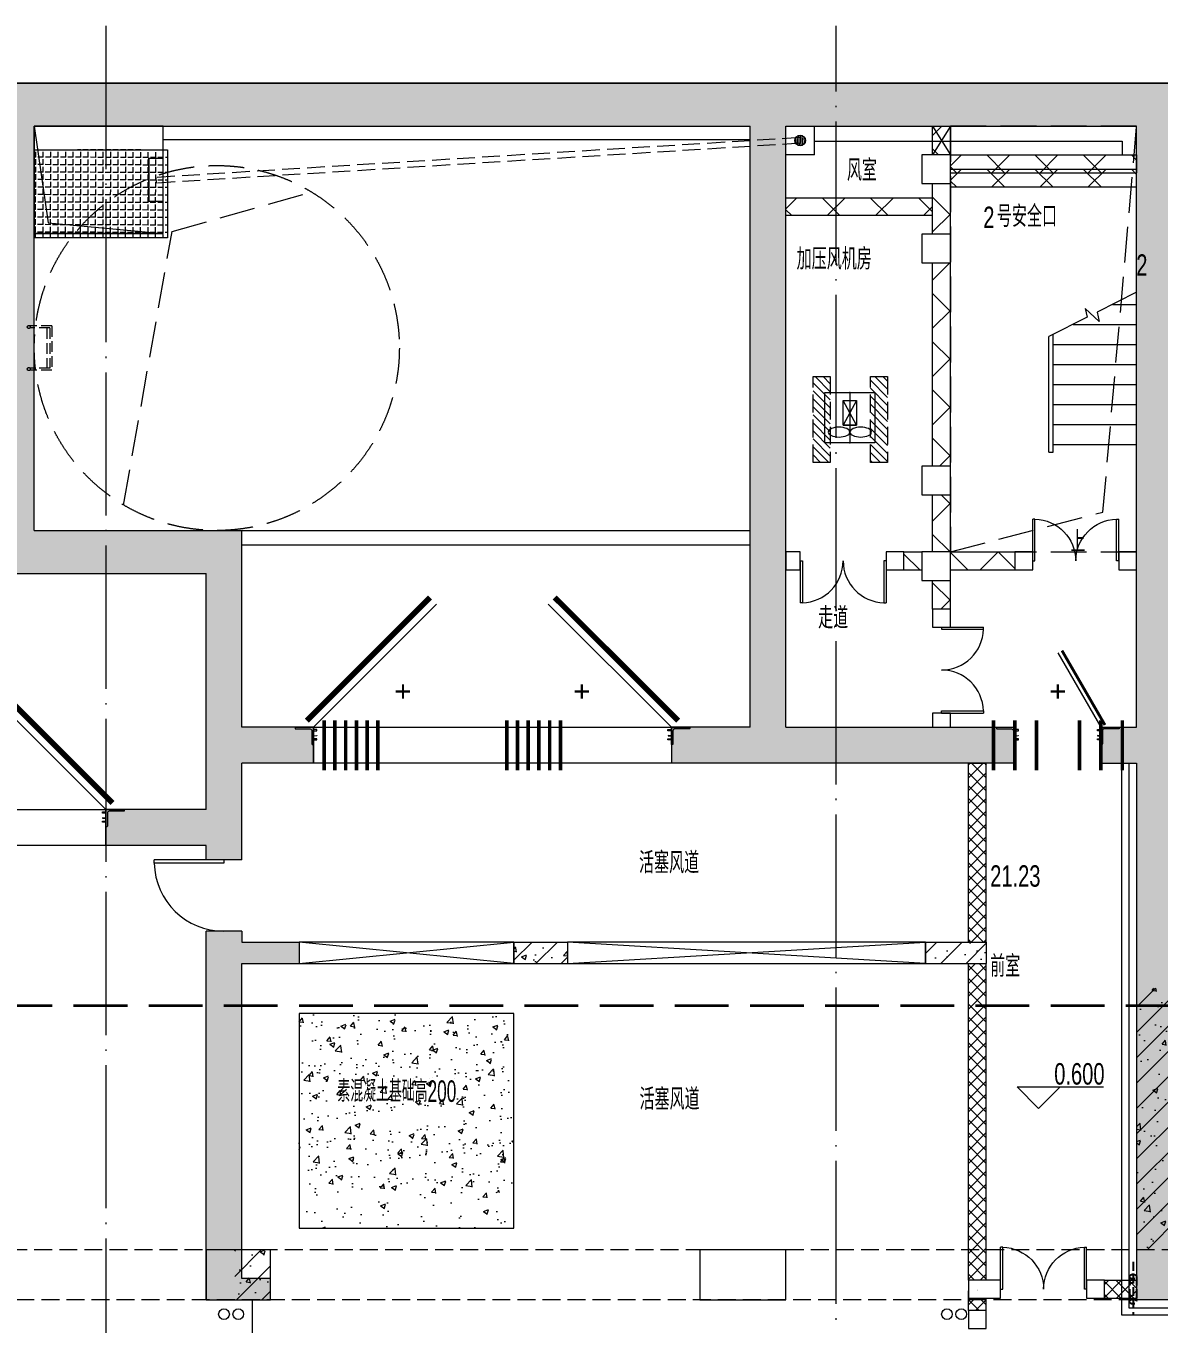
# Model space of a CAD drawing. Extents: x 13114849 to 13479250, y 160225 to 278773.
# Drawn here: x 13176281 to 13192110, y 206422 to 224560 of the extents above; entities that cross this region are included whole.
import ezdxf

# ---------------------------------------------------------------- set-up
doc = ezdxf.new("R2010")
doc.units = 0
doc.header["$LTSCALE"] = 1000
doc.header["$MEASUREMENT"] = 0
doc.linetypes.add('DASH', pattern=[0.35, 0.25, -0.1])
doc.linetypes.add('DOTE', pattern=[2.4200000000000004, 2, -0.2, 0.02, -0.2])
for name, color, linetype, lineweight in [('1-人防', 7, 'Continuous', 5), ('1-环控专业', 8, 'Continuous', 5), ('建筑底图', 8, 'Continuous', 13), ('预埋管', 8, 'Continuous', 5)]:
    doc.layers.add(name, color=color, linetype=linetype, lineweight=lineweight)
doc.styles.add('C', font='HZTXT_E', dxfattribs={"width": 0.7, "bigfont": 'HZTXT'})
doc.styles.add('du', font='gbenor.shx', dxfattribs={"width": 0.8, "bigfont": 'hztxt.shx'})
pattern_1 = [(45, (0, 0), (-89.80256121069152, 89.80256121069154), []), (135, (0, 0), (-89.80256121069154, -89.80256121069152), [])]
pattern_2 = [(45, (0, 0), (-336.7596045400932, 336.7596045400933), []), (135, (0, 0), (-336.7596045400933, -336.7596045400932), [])]
pattern_3 = [(45, (-201772.2605817635, -568125.0023326628), (-176.7766952966369, 176.7766952966369), []), (49.99999999999999, (-201772.2605817635, -568125.0023326628), (717.2601826007534, -62.75213498259511), [75, -825]), (355, (-201772.2605817635, -568125.0023326628), (-138.751333613, 752.1921337000118), [60, -660]), (100.4514, (-201712.4889017642, -568130.2316726628), (578.5093817140216, 689.4395420609536), [63.74019000000001, -701.142112]), (46.18420000000001, (-201772.2605817635, -567925.0023326628), (1067.241048625644, -165.5190143290181), [112.5, -1237.5]), (96.6356, (-201683.3238367643, -567938.7956396628), (934.6627055487033, 974.1178709004417), [95.610288, -1051.713]), (351.1842, (-201772.2605817635, -567925.0023326628), (934.6619451336272, 974.1186009253246), [90, -990]), (21, (-201672.2605817635, -567975.0023326628), (596.9070521184617, -402.6188906653388), [75, -825]), (326.0000000000001, (-201672.2605817635, -567975.0023326628), (243.3153319215817, 725.150045046853), [60, -660]), (71.4514, (-201622.5183487628, -568008.5539386629), (840.22262858149, 322.5304967099524), [63.74019000000001, -701.142112]), (37.50000000000001, (-201772.2605817635, -568125.0023326628), (12.15985531729067, 332.8938538313115), [0, -652, 0, -670, 0, -662.5]), (7.499999999999999, (-201772.2605817635, -568125.0023326628), (263.0695374421486, 394.4117118823602), [0, -382, 0, -637, 0, -252.5]), (327.5, (-201995.2605817635, -568125.0023326628), (533.822436172409, -22.55487173437976), [0, -250, 0, -780, 0, -1035]), (317.5, (-202095.2605817635, -568125.0023326628), (583.1861693423863, 100.1049823323177), [0, -325, 0, -518, 0, -735])]
pattern_4 = [(45, (793255.2557103541, 7.916241884231567e-09), (-176.7766952966369, 176.7766952966369), []), (49.99999999999999, (793255.2557103541, 7.916241884231567e-09), (717.2601826007534, -62.75213498259511), [75, -825]), (355, (793255.2557103541, 7.916241884231567e-09), (-138.751333613, 752.1921337000118), [60, -660]), (100.4514, (793315.0273903534, -5.229339992074529), (578.5093817140216, 689.4395420609536), [63.74019000000001, -701.142112]), (46.18420000000001, (793255.2557103541, 200.0000000079162), (1067.241048625644, -165.5190143290181), [112.5, -1237.5]), (96.6356, (793344.1924553532, 186.2066930079018), (934.6627055487033, 974.1178709004417), [95.610288, -1051.713]), (351.1842, (793255.2557103541, 200.0000000079162), (934.6619451336272, 974.1186009253246), [90, -990]), (21, (793355.2557103541, 150.0000000079162), (596.9070521184617, -402.6188906653388), [75, -825]), (326.0000000000001, (793355.2557103541, 150.0000000079162), (243.3153319215817, 725.150045046853), [60, -660]), (71.4514, (793404.9979433548, 116.4483940079226), (840.22262858149, 322.5304967099524), [63.74019000000001, -701.142112]), (37.50000000000001, (793255.2557103541, 7.916241884231567e-09), (12.15985531729067, 332.8938538313115), [0, -652, 0, -670, 0, -662.5]), (7.499999999999999, (793255.2557103541, 7.916241884231567e-09), (263.0695374421486, 394.4117118823602), [0, -382, 0, -637, 0, -252.5]), (327.5, (793032.2557103541, 7.916241884231567e-09), (533.822436172409, -22.55487173437976), [0, -250, 0, -780, 0, -1035]), (317.5, (792932.2557103541, 7.916241884231567e-09), (583.1861693423863, 100.1049823323177), [0, -325, 0, -518, 0, -735])]

# ---------------------------------------------------------------- blocks, each defined once
blk = doc.blocks.new('_FZH')
blk.add_lwpolyline([(-0.5, -0.5), (0.5, -0.5), (0.5, 0.5), (-0.4999999999999999, 0.5)], close=True)
blk = doc.blocks.new('$DorLib2D$00000002')
for p, q in [((-0.5, -5.684341886080802e-17), (-0.5, 0.4875)), ((-0.4750000000000007, 0.4875), (-0.5000000000000007, 0.4875)), ((-0.475, -2.842170943040401e-17), (-0.475, 0.4875)), ((0.475, -2.842170943040401e-17), (0.475, 0.4875)), ((0.4750000000000007, 0.4875), (0.5000000000000007, 0.4875)), ((0.5, -5.684341886080802e-17), (0.5, 0.4875)), ((-0.5, -5.684341886080802e-17), (-0.475, -2.842170943040401e-17)), ((0.5, -5.684341886080802e-17), (0.475, -2.842170943040401e-17))]:
    blk.add_line(p, q)
at = {"lineweight": 13}
for centre, start, end in [((-0.4875, -4.263256414560601e-17), 0, 88.53071641864632), ((0.4875, -4.263256414560601e-17), 91.4692835813537, 180)]:
    blk.add_arc(centre, 0.4875, start, end, dxfattribs=at)
blk = doc.blocks.new('$DorLib2D$00000001')
for p, q in [((0.45, 0.975), (0.5000000000000002, 0.975)), ((0.45, 0), (0.45, 0.975)), ((0.5, 0), (0.5, 0.975)), ((0.5, 0), (0.45, 0))]:
    blk.add_line(p, q)
at = {"lineweight": 13}
blk.add_arc((0.475, 0), 0.975, 91.46928358135379, 180, dxfattribs=at)
blk = doc.blocks.new('JG')
blk.add_hatch(color=0).paths.add_polyline_path([(-240, 0), (-240, -14.9333333333343, 0.4142135623730951), (-232.5333333333328, -22.40000000000146), (-47.99999999999999, -22.40000000000145, -0.4142135623730949), (-22.40000000000146, -47.99999999999999), (-22.40000000000146, -248.5333333333328, 0.4142135623730951), (-14.9333333333343, -256), (0, -256), (0, 0)])
at = {"color": 0}
blk.add_lwpolyline([(0, 0), (0, -256), (-14.9333333333343, -256, -0.414213562373095), (-22.40000000000146, -248.5333333333328), (-22.40000000000146, -48, 0.4142135623730953), (-48, -22.40000000000146), (-232.5333333333328, -22.40000000000146, -0.414213562373095), (-240, -14.9333333333343), (-240, 0)], format="xyb", close=True, dxfattribs=at)
for points in [[(-176, 0), (-176, 48.00000000000364), (-160, 47.99999999999636), (-160, 0)], [(-118.4000000000015, 0), (-112.4266666666663, 44.79999999999927), (-118.8266666666677, 44.79999999999927), (-124.8000000000029, 0)], [(-48, 0), (-48, 48.00000000000364), (-32, 47.99999999999636), (-32, 0)]]:
    blk.add_lwpolyline(points, close=True, dxfattribs=at)
blk = doc.blocks.new('爬梯')
at = {"layer": '1-人防', "color": 0, "linetype": 'DASH', "ltscale": 0.3}
for p, q in [((7260667.096869339, -1182298.918256548), (7260667.0840853, -1182146.724976497)), ((7260681.095836001, -1182286.618665239), (7260681.084085012, -1182146.723800526)), ((7260961.092016437, -1182286.618665239), (7260961.103767426, -1182146.723800526)), ((7260975.090983098, -1182298.918256548), (7260975.103767138, -1182146.724976497)), ((7260961.092016437, -1182286.618665239), (7260681.092022194, -1182286.595145601)), ((7260961.093923341, -1182263.917081284), (7260681.093929097, -1182263.893561646)), ((7260975.090983098, -1182298.918256548), (7260667.09098943, -1182298.892384945))]:
    blk.add_line(p, q, dxfattribs=at)
at = {"layer": '1-人防', "color": 0, "linetype": 'DASH'}
for centre in [(7260674.08342423, -1182138.856030387), (7260968.104428208, -1182138.856030387)]:
    blk.add_circle(centre, 10.53143192315474, dxfattribs=at)
blk = doc.blocks.new('ZLFJP')
at = {"layer": '1-环控专业', "color": 250}
for p, q in [((1, 0.5), (0, 0.5)), ((0, 0.5), (0, -0.5)), ((1, -0.5), (1, 0.5)), ((0, 0), (1, 0)), ((0.1605199907102133, -0.1346796910067951), (0.650455220448606, 0.1346796910067667)), ((0.650455220448606, -0.1346796910067951), (0.1605199907102133, 0.1346796910067667)), ((0.650455220448606, 0.1346796910067667), (0.1605199907102133, 0.1346796910067667)), ((0.1605199907102133, 0.1346796910067667), (0.1605199907102133, -0.1346796910067951)), ((0.650455220448606, 0.1346796910067667), (0.650455220448606, -0.1346796910067951)), ((0.650455220448606, -0.1346796910067951), (0.650455220448606, 0.1346796910067667)), ((0.1605199907102133, -0.1346796910067951), (0.650455220448606, -0.1346796910067951)), ((0, -0.5), (1, -0.5))]:
    blk.add_line(p, q, dxfattribs=at)
for centre in [(0.7884946038702765, 0.2161235225649989), (0.7884946038702765, -0.2161235225649989)]:
    blk.add_ellipse(centre, major_axis=(0, -0.2161235225649989), ratio=0.4529754634237855, dxfattribs=at)
for p in [(0, 0), (1, 0)]:
    blk.add_point(p, dxfattribs=at)
blk = doc.blocks.new('A$C00460B6A')
at = {"layer": '预埋管', "linetype": 'DASH', "lineweight": -3, "ltscale": 0.5}
for p, q in [((729.1189822256565, 50.00143341813236), (-0.006739586591720581, 50.00143030937761)), ((523.463043898344, 100.0014334181324), (174.7439385093749, 100.0014303093776)), ((523.463043898344, 100.0014334181324), (174.7439385093749, 100.0014303093776)), ((523.4630443789065, 0.00143341813236475), (174.7439389880747, 0.001430309377610683))]:
    blk.add_line(p, q, dxfattribs=at)
for centre in [(174.7439387496561, 50.00143030937761), (523.4630441386253, 50.00143341813236)]:
    blk.add_ellipse(centre, major_axis=(-2.429254217184632e-07, 49.99999999906868), ratio=0.6701911663388869, start_param=3.141592653510884, end_param=9.42477796069047, dxfattribs=at)

msp = doc.modelspace()

# ---------------------------------------------------------------- hatches: boundary and pattern name
at = {"layer": '建筑底图'}
h = msp.add_hatch(dxfattribs=at)
h.set_pattern_fill('钢筋混凝土', color=8, scale=100, style=0)
h.set_pattern_definition(pattern_3)
h.paths.add_polyline_path([(13172397.40142365, 213609.5768857569), (13170947.36619992, 213609.5768858107), (13170947.36619992, 217509.5153652382), (13165697.40305062, 217509.5153650055), (13165697.40142257, 223159.5122452435), (13175897.26983343, 223159.5122452439), (13175897.26983368, 216909.5153651451), (13178797.40142387, 216909.5153651451), (13178797.40142387, 213609.5768856721), (13177397.40142377, 213609.5768855676), (13177397.40142377, 213109.5768857145), (13178797.40142387, 213109.57688577), (13178797.40142387, 212909.57688577), (13179297.40142387, 212909.5768857897), (13179297.40142387, 214259.5808137984), (13180297.40142387, 214259.5808138191), (13180297.40142387, 214759.5808134686), (13179297.40142387, 214759.5808133055), (13179297.40142387, 217509.5153652382), (13176397.26983297, 217509.5153652382), (13176397.26983332, 223159.5122452439), (13186397.26672234, 223159.5122452441), (13186397.26672234, 214759.5808138306), (13185297.40142387, 214759.5808137947), (13185297.40142387, 214259.5808138605), (13190097.40142385, 214259.5808138883), (13190097.40142385, 214759.5808138794), (13186897.26672234, 214759.5808138794), (13186897.26672234, 223159.5122449258), (13191797.40142385, 223159.5122449261), (13191797.40142385, 214759.5808138794), (13191297.40142385, 214759.5808138794), (13191297.40142385, 214259.5808138791), (13191797.40142385, 214259.5808138791), (13191797.40142383, 206759.5137545229), (13195093.49999491, 206759.5137545229), (13195093.49999491, 207459.5137545229), (13192397.40142382, 207459.5137545229), (13192397.40142382, 223759.5122452438), (13165097.40305062, 223759.5122452438), (13165097.40502455, 216909.5153649122), (13170347.36619989, 216909.5153649129), (13170347.36619989, 202646.5013779191), (13170947.36619988, 202646.5013779191), (13170947.36619989, 213109.5768858107), (13172397.40142372, 213109.5768857569)])
h.paths.add_polyline_path([(13179297.40142387, 211459.5808138525), (13180097.40142389, 211459.5808138525), (13180097.40142389, 211759.5808138525), (13179297.401424, 211759.5808138525), (13179297.40142391, 211909.5768857897), (13178797.40142387, 211909.57688577), (13178797.40142387, 206759.5137533521), (13179697.40142373, 206759.5137533521), (13179697.40142373, 207059.5137533521), (13179297.40142387, 207059.5137533521)], flags=17)
h = msp.add_hatch(dxfattribs=at)
h.set_pattern_fill('ANSI37', color=8, scale=300, style=0)
h.set_pattern_definition(pattern_2)
h.paths.add_polyline_path([(13188947.26672237, 222759.5122461024), (13189197.2667229, 222759.512248505), (13189197.26672237, 223159.5122450056), (13188947.26672237, 223159.5122450056)])
at = {"layer": '建筑底图', "linetype": 'DASH'}
h = msp.add_hatch(dxfattribs=at)
h.set_pattern_fill('ANSI31', color=256, scale=15, angle=221.0017783509845, style=0)
h.set_pattern_definition([(273.998221649006, (12719363.32339442, 327459.8329435543), (-23.75454549198087, -1.660338736346049), [])])
h.paths.add_polyline_path([(13187060.90804084, 223025.1098539294, -1), (13187133.62540397, 222893.9146364155, -1)])
at = {"layer": '建筑底图'}
h = msp.add_hatch(dxfattribs=at)
h.set_pattern_fill('ANGLE', color=256, scale=30, angle=449.7987310788918, style=0)
h.set_pattern_definition([(89.79862945464168, (13155757.6010554, 574740.7213955167), (-104.7743528963426, 0.3682392600874762), [76.19999999999969, -28.57499999999992]), (179.7986294546416, (13155757.6010554, 574740.7213955167), (-0.3682392600874832, -104.7743528963426), [76.19999999999985, -28.57499999999996])])
h.paths.add_polyline_path([(13178257.26712391, 221599.5090666484), (13176397.26847859, 221599.5106818663), (13176397.26954672, 222829.5106818663), (13178257.26926016, 222829.5090666503)])
h = msp.add_hatch(dxfattribs=at)
h.set_pattern_fill('ANSI37', color=8, scale=300, style=0)
h.set_pattern_definition(pattern_2)
h.paths.add_polyline_path([(13189197.26672267, 222759.5122461024), (13189197.26673235, 222509.5122450384), (13191797.40142385, 222509.5122449991), (13191797.40142385, 222759.5122449991)])
h = msp.add_hatch(dxfattribs=at)
h.set_pattern_fill('ANSI37', color=256, scale=300, style=0)
h.set_pattern_definition([(45, (0, -200), (-336.7596045400932, 336.7596045400933), []), (135, (0, -200), (-336.7596045400933, -336.7596045400932), [])])
h.paths.add_polyline_path([(13189197.26672267, 222559.5122461024), (13189197.26673235, 222309.5122450384), (13191797.40142385, 222309.5122449991), (13191797.40142385, 222559.5122449991)])
h = msp.add_hatch(dxfattribs=at)
h.set_pattern_fill('ANSI37', color=8, scale=300, style=0)
h.set_pattern_definition(pattern_2)
h.paths.add_polyline_path([(13189197.26672236, 222359.5122461024), (13188947.26672237, 222359.5122461024), (13188947.26672237, 221649.5122439269), (13189197.26672237, 221649.5122439269)])
h = msp.add_hatch(dxfattribs=at)
h.set_pattern_fill('ANSI37', color=256, scale=300, style=0)
h.set_pattern_definition([(45, (-2300.000000074506, -600.0000011115335), (-336.7596045400932, 336.7596045400933), []), (135, (-2300.000000074506, -600.0000011115335), (-336.7596045400933, -336.7596045400932), [])])
h.paths.add_polyline_path([(13186897.2667226, 222159.5122449909), (13186897.26673228, 221909.5122439269), (13188947.26672231, 221909.5122438305), (13188947.26672231, 222159.5122438305)])
h = msp.add_hatch(dxfattribs=at)
h.set_pattern_fill('ANSI37', color=8, scale=300, style=0)
h.set_pattern_definition(pattern_2)
h.paths.add_polyline_path([(13189197.26672237, 221249.5122439269), (13188947.26672237, 221249.5122439269), (13188947.26672237, 218409.5113782946), (13189197.26672237, 218409.5113782946)])
at = {"layer": '建筑底图', "linetype": 'DASH'}
h = msp.add_hatch(dxfattribs=at)
h.set_pattern_fill('ANSI31', color=256, scale=50, angle=-90.00000000000001, style=0)
h.set_pattern_definition([(315, (13500934.21934071, 3009158.112748965), (56.12660075668222, 56.12660075668219), [])])
h.paths.add_polyline_path([(13187517.26672049, 219659.3934487546), (13187517.26672049, 218459.3934487546), (13187277.26672049, 218459.3934487546), (13187277.26672049, 219659.3934487546)])
h = msp.add_hatch(dxfattribs=at)
h.set_pattern_fill('ANSI31', color=256, scale=50, angle=-90.00000000000001, style=0)
h.set_pattern_definition([(315, (13500534.2193445, 3009158.112748973), (56.12660075668222, 56.12660075668219), [])])
h.paths.add_polyline_path([(13188317.26672428, 219659.393448762), (13188317.26672428, 218459.393448762), (13188077.26672428, 218459.393448762), (13188077.26672428, 219659.393448762)])
at = {"layer": '建筑底图'}
h = msp.add_hatch(dxfattribs=at)
h.set_pattern_fill('ANSI37', color=8, scale=300, style=0)
h.set_pattern_definition(pattern_2)
h.paths.add_polyline_path([(13189197.26672235, 218009.5113782946), (13188947.26672235, 218009.5113782946), (13188947.26672225, 217209.5113816118), (13189197.26672225, 217209.5113820886)])
h = msp.add_hatch(dxfattribs=at)
h.set_pattern_fill('ANSI37', color=8, scale=300, style=0)
h.set_pattern_definition(pattern_2)
h.paths.add_polyline_path([(13188797.26672267, 216959.5113816483), (13188797.26672267, 217209.5113817256), (13188547.26672097, 217209.5113819152), (13188547.26672097, 216959.5113818895)])
h = msp.add_hatch(dxfattribs=at)
h.set_pattern_fill('ANSI37', color=8, scale=300, style=0)
h.set_pattern_definition(pattern_2)
h.paths.add_polyline_path([(13190097.40142505, 216959.5113820902), (13190097.40142505, 217209.5113819303), (13189197.26672267, 217209.511381354), (13189197.26672743, 216959.5113823341)])
h = msp.add_hatch(dxfattribs=at)
h.set_pattern_fill('ANSI37', color=8, scale=300, style=0)
h.set_pattern_definition(pattern_2)
h.paths.add_polyline_path([(13189197.26672209, 216809.511381354), (13188947.26672402, 216809.511381354), (13188947.26672802, 216409.5808139798), (13189197.26672231, 216409.5808139798)])
h = msp.add_hatch(dxfattribs=at)
h.set_pattern_fill('ANSI37', color=8, scale=80, style=0)
h.set_pattern_definition(pattern_1)
h.paths.add_polyline_path([(13189697.40142382, 211759.5808138528), (13189697.40142382, 214259.5808138861), (13189447.40142382, 214259.5808138855), (13189447.40142382, 211759.5808138522)])
h = msp.add_hatch(dxfattribs=at)
h.set_pattern_fill('钢筋混凝土', color=8, scale=100, style=0)
h.set_pattern_definition(pattern_3)
h.paths.add_polyline_path([(13183847.40142388, 211759.5808138525), (13183097.40142388, 211759.5808138525), (13183097.40142388, 211459.5808138525), (13183847.40142388, 211459.5808138525)])
h.paths.add_polyline_path([(13189697.40142373, 211759.5808138525), (13188847.40142388, 211759.5808138525), (13188847.40142388, 211459.5808138525), (13189697.40142373, 211459.5808138525)])
h = msp.add_hatch(dxfattribs=at)
h.set_pattern_fill('ANSI37', color=8, scale=80, style=0)
h.set_pattern_definition(pattern_1)
h.paths.add_polyline_path([(13189447.40142893, 207034.5123766036), (13189697.40142881, 207034.5137543513), (13189697.40142382, 211459.580813992), (13189447.40142382, 211459.580813713)])
h = msp.add_hatch(dxfattribs=at)
h.set_pattern_fill('钢筋混凝土', color=256, scale=100, style=0)
h.set_pattern_definition(pattern_4)
h.paths.add_polyline_path([(13191797.40142892, 207459.5123766038), (13192397.4014289, 207459.5123766038), (13192397.4014289, 211113.2962566413), (13191797.40142892, 211113.2962566413)])
h = msp.add_hatch(dxfattribs=at)
h.set_pattern_fill('混凝土', color=256, scale=100, style=0)
h.set_pattern_definition([(49.99999999999999, (-201772.2605817635, -568125.0023326628), (717.2601826007534, -62.75213498259511), [75, -825]), (355, (-201772.2605817635, -568125.0023326628), (-138.751333613, 752.1921337000118), [60, -660]), (100.4514, (-201712.4889017642, -568130.2316726628), (578.5093817140216, 689.4395420609536), [63.74019000000001, -701.142112]), (46.18420000000001, (-201772.2605817635, -567925.0023326628), (1067.241048625644, -165.5190143290181), [112.5, -1237.5]), (96.6356, (-201683.3238367643, -567938.7956396628), (934.6627055487033, 974.1178709004417), [95.610288, -1051.713]), (351.1842, (-201772.2605817635, -567925.0023326628), (934.6619451336272, 974.1186009253246), [90, -990]), (21, (-201672.2605817635, -567975.0023326628), (596.9070521184617, -402.6188906653388), [75, -825]), (326.0000000000001, (-201672.2605817635, -567975.0023326628), (243.3153319215817, 725.150045046853), [60, -660]), (71.4514, (-201622.5183487628, -568008.5539386629), (840.22262858149, 322.5304967099524), [63.74019000000001, -701.142112]), (37.50000000000001, (-201772.2605817635, -568125.0023326628), (12.15985531729067, 332.8938538313115), [0, -652, 0, -670, 0, -662.5]), (7.499999999999999, (-201772.2605817635, -568125.0023326628), (263.0695374421486, 394.4117118823602), [0, -382, 0, -637, 0, -252.5]), (327.5, (-201995.2605817635, -568125.0023326628), (533.822436172409, -22.55487173437976), [0, -250, 0, -780, 0, -1035]), (317.5, (-202095.2605817635, -568125.0023326628), (583.1861693423863, 100.1049823323177), [0, -325, 0, -518, 0, -735])])
h.paths.add_polyline_path([(13180097.40142387, 208259.5808137709), (13183097.40142388, 208259.5808137709), (13183097.40142388, 210759.5808138528), (13180097.40142387, 210759.5808138528)])
h = msp.add_hatch(dxfattribs=at)
h.set_pattern_fill('混凝土', color=256, scale=100, style=0)
h.set_pattern_definition([(49.99999999999999, (793255.2557103541, 7.916241884231567e-09), (717.2601826007534, -62.75213498259511), [75, -825]), (355, (793255.2557103541, 7.916241884231567e-09), (-138.751333613, 752.1921337000118), [60, -660]), (100.4514, (793315.0273903534, -5.229339992074529), (578.5093817140216, 689.4395420609536), [63.74019000000001, -701.142112]), (46.18420000000001, (793255.2557103541, 200.0000000079162), (1067.241048625644, -165.5190143290181), [112.5, -1237.5]), (96.6356, (793344.1924553532, 186.2066930079018), (934.6627055487033, 974.1178709004417), [95.610288, -1051.713]), (351.1842, (793255.2557103541, 200.0000000079162), (934.6619451336272, 974.1186009253246), [90, -990]), (21, (793355.2557103541, 150.0000000079162), (596.9070521184617, -402.6188906653388), [75, -825]), (326.0000000000001, (793355.2557103541, 150.0000000079162), (243.3153319215817, 725.150045046853), [60, -660]), (71.4514, (793404.9979433548, 116.4483940079226), (840.22262858149, 322.5304967099524), [63.74019000000001, -701.142112]), (37.50000000000001, (793255.2557103541, 7.916241884231567e-09), (12.15985531729067, 332.8938538313115), [0, -652, 0, -670, 0, -662.5]), (7.499999999999999, (793255.2557103541, 7.916241884231567e-09), (263.0695374421486, 394.4117118823602), [0, -382, 0, -637, 0, -252.5]), (327.5, (793032.2557103541, 7.916241884231567e-09), (533.822436172409, -22.55487173437976), [0, -250, 0, -780, 0, -1035]), (317.5, (792932.2557103541, 7.916241884231567e-09), (583.1861693423863, 100.1049823323177), [0, -325, 0, -518, 0, -735])])
h.paths.add_polyline_path([(13180097.40142897, 207759.5794359337), (13183097.40142898, 207759.5794359337), (13183097.40142898, 210759.5794359337), (13180097.40142897, 210759.5794359337)])
h = msp.add_hatch(dxfattribs=at)
h.set_pattern_fill('钢筋混凝土', color=256, scale=100, style=0)
h.set_pattern_definition(pattern_4)
h.paths.add_polyline_path([(13179697.40142895, 207459.5123766038), (13179197.40142895, 207459.5123766038), (13179197.40142895, 206759.5123766038), (13179697.40142895, 206759.5123766038)])
h = msp.add_hatch(dxfattribs=at)
h.set_pattern_fill('钢筋混凝土', color=8, scale=100, style=0)
h.set_pattern_definition(pattern_4)
h.paths.add_polyline_path([(13207597.36620496, 207459.5123766038), (13191797.40142893, 207459.5123766038), (13191797.40142893, 206759.5123766038), (13206897.36620496, 206759.5123766038), (13206897.36620496, 205209.5123766038), (13237197.36620502, 205209.5123766038), (13237197.36620502, 205909.5123766037), (13207597.36620496, 205909.5123766038)])
h = msp.add_hatch(dxfattribs=at)
h.set_pattern_fill('ANSI37', color=8, scale=80, style=0)
h.set_pattern_definition(pattern_1)
h.paths.add_polyline_path([(13191347.36620484, 207034.5123766036), (13191347.36620484, 206784.5123766037), (13191797.40142893, 206784.5123766038), (13191797.40142893, 207034.5123766038)])
h = msp.add_hatch(dxfattribs=at)
h.set_pattern_fill('ANSI37', color=8, scale=80, style=0)
h.set_pattern_definition(pattern_1)
h.paths.add_polyline_path([(13189697.36619991, 206784.5123768022), (13189447.40142893, 206784.5123766036), (13189447.40142893, 206884.5172768427), (13189447.3661998, 206884.5137545227), (13189447.3661998, 206609.5169559127), (13189697.36619984, 206609.5169559127)])

# ---------------------------------------------------------------- linework, layer by layer
at = {"layer": '建筑底图', "linetype": 'DOTE'}
msp.add_line((13177397.40142384, 224559.5122452438), (13177397.40142383, 180083.0282935039), dxfattribs=at)
at = {"layer": '建筑底图', "color": 8, "linetype": 'DOTE'}
msp.add_line((13187597.40139988, 180083.0282935039), (13187597.40139988, 224559.5122452438), dxfattribs=at)
at = {"layer": '建筑底图'}
for p, q in [((13165097.40305062, 223759.5122452438), (13192397.40142382, 223759.5122452438)), ((13176397.26983297, 217509.5153652382), (13176397.26983332, 223159.5122449776)), ((13176397.26983332, 223159.5122452439), (13186397.26672234, 223159.5122452441)), ((13186897.26672234, 223159.5122449258), (13191797.40142385, 223159.5122449261)), ((13187297.26672246, 222759.5122449979), (13187297.26672246, 223159.5122452308)), ((13188947.26672237, 223159.5122450056), (13189197.26672237, 223159.5122450056)), ((13188947.26672197, 222759.5122460938), (13188947.26672237, 223159.5122450056)), ((13189197.2667229, 222759.5122450104), (13189197.26672237, 223159.5122450056)), ((13191797.40142385, 214759.5808138794), (13191797.40142385, 223159.5122449261)), ((13186397.26672234, 222969.5122449963), (13178197.26950333, 222969.5122449935)), ((13187297.26672246, 222949.5122449975), (13191597.40142385, 222949.5122449977)), ((13191597.40142385, 222949.5122449977), (13191597.40142385, 222759.5122449991)), ((13187297.26672246, 222759.5122449979), (13186897.26672234, 222759.5122449979)), ((13189197.2667229, 222759.5122450104), (13191797.40142385, 222759.5122449991)), ((13191797.40142385, 222759.5122449991), (13191797.40142385, 222509.5122449991)), ((13189197.2667229, 222559.5122450104), (13191797.40142385, 222559.5122449991)), ((13178094.99171789, 222443.2649117026), (13178099.92615388, 222363.4172358349)), ((13189197.26672235, 222509.5122450384), (13191797.40142385, 222509.5122449991)), ((13188947.26672217, 221649.512244873), (13188947.26672244, 222359.5122460937)), ((13189197.26672243, 221649.512244873), (13189197.26672206, 222359.5122460937)), ((13189197.26672235, 222309.5122450384), (13191797.40142385, 222309.5122449991)), ((13186897.26672282, 222159.5122438988), (13188947.26672236, 222159.5122438418)), ((13188947.26672239, 218409.5113781738), (13188947.26672236, 221249.5122436523)), ((13189197.26672236, 218409.5113781738), (13189197.26672235, 221249.5122436523)), ((13191797.40142385, 220840.6255402624), (13191247.20588454, 220561.1591776645)), ((13191797.40142385, 218709.5122449991), (13191797.40142364, 220840.6255397798)), ((13191078.62473268, 220612.7604576761), (13191104.8043541, 220488.8277337688)), ((13191275.10763285, 220429.0740059801), (13191078.62473268, 220612.7604576761)), ((13191247.20588454, 220561.1591776645), (13191275.10763285, 220429.0740059801)), ((13191460.52448925, 220669.5122450114), (13191797.40142385, 220669.5122449991)), ((13191104.8043541, 220488.8277337688), (13190572.40142385, 220218.3989497357)), ((13190909.27835975, 220389.5122450562), (13191797.40142385, 220389.5122449991)), ((13190572.40142385, 218604.5122449991), (13190572.40142384, 220218.3989497326)), ((13190572.40142385, 218709.5122449991), (13190572.40142386, 220218.3989491557)), ((13190632.40142385, 218604.5122449991), (13190632.40142384, 220248.8753541666)), ((13190632.40142384, 220109.512244898), (13191797.40142385, 220109.5122449991)), ((13190632.40142384, 219829.512244898), (13191797.40142385, 219829.5122449991)), ((13190632.40142384, 219549.512244898), (13191797.40142385, 219549.5122449991)), ((13190632.40142384, 219269.5122452966), (13191797.40142385, 219269.5122449991)), ((13190632.40142384, 218989.512244898), (13191797.40142385, 218989.5122449991)), ((13190572.40142385, 218604.5122449991), (13190632.40142385, 218604.5122449991)), ((13190632.40142385, 218709.5122452966), (13191063.05176558, 218709.5122452966)), ((13191063.05176558, 218709.5122452966), (13191797.40142385, 218709.5122449991)), ((13188947.26672225, 217209.5113816118), (13188947.26672266, 218009.5113781738)), ((13189197.26672225, 217209.5113820886), (13189197.26672227, 218009.5113781738)), ((13176397.26983297, 217509.5153652382), (13179297.40142387, 217509.5153652382)), ((13179297.40142386, 217509.5153652377), (13186397.26672234, 217509.5153654289)), ((13179297.40142387, 214759.5808133055), (13179297.40142387, 217509.5153652382)), ((13179297.40142387, 217309.5153652377), (13186397.26672235, 217309.5153654289)), ((13188547.2667207, 217209.5113817489), (13188797.26672241, 217209.5113820152)), ((13189197.26672225, 217209.5113820886), (13190097.40142578, 217209.5113822389)), ((13188547.2667207, 216959.5113818454), (13188797.26672241, 216959.5113808009)), ((13189197.26672201, 216959.5113823341), (13190097.40142578, 216959.5113819815)), ((13175897.26983368, 216909.5153651451), (13178797.40142387, 216909.5153651451)), ((13178797.40142387, 213609.5768856721), (13178797.40142387, 216909.5153651451)), ((13188947.2667228, 216409.5808125), (13188947.26672277, 216809.5113818359)), ((13189197.26672199, 216409.5808125), (13189197.26672234, 216809.5113818359)), ((13180297.40142375, 214759.5808139372), (13182018.6481935, 216480.8275836887)), ((13190697.40142386, 215798.8112984215), (13191297.40142386, 214759.5808138776)), ((13177397.39693981, 213609.5428274985), (13175676.15017006, 215330.7895972504)), ((13180297.40142387, 214759.5808134686), (13179297.40142387, 214759.5808133055)), ((13180297.40142387, 214759.5808136316), (13180297.40142387, 214259.5808138192)), ((13191297.40142385, 214259.5808138791), (13191297.40142385, 214759.5808138794)), ((13191297.40142385, 214759.5808138794), (13191797.40142385, 214759.5808138794)), ((13180297.40142387, 214259.5808138191), (13179297.40142387, 214259.5808137984)), ((13179297.40142387, 212909.5768857897), (13179297.40142387, 214259.5808137984)), ((13191297.40142385, 214259.5808138791), (13191797.40142385, 214259.5808138791)), ((13178797.40142387, 213609.5768856721), (13177397.40142377, 213609.5768855676)), ((13177397.40142377, 213109.5768857145), (13177397.40142377, 213609.5768855676)), ((13178797.40142387, 213109.57688577), (13177397.40142377, 213109.5768857145)), ((13178797.40142387, 212909.57688577), (13178797.40142387, 213109.57688577)), ((13179297.40142387, 212909.5768857897), (13178797.40142387, 212909.57688577)), ((13179297.40142391, 211909.5768857897), (13178797.40142387, 211909.57688577)), ((13178797.40142387, 206759.5137533521), (13178797.40142387, 211909.57688577)), ((13179297.40142391, 211909.5768857897), (13179297.401424, 211759.5808138525)), ((13179297.40142387, 211759.5808138525), (13180097.40142389, 211759.5808138525)), ((13180097.40142389, 211759.5808138525), (13180097.40142389, 211459.5808138521)), ((13183097.40142388, 211459.5808138525), (13180097.40142388, 211759.5808138525)), ((13180097.40142389, 211459.5808138525), (13183097.40142388, 211759.5808138525)), ((13183097.40142388, 211759.5808138525), (13183097.40142388, 211459.5808138521)), ((13183097.40142388, 211759.5808138525), (13183847.40142388, 211759.5808138525)), ((13183847.40142388, 211759.5808138525), (13183847.40142388, 211459.5808138525)), ((13179297.40142387, 211459.5808138525), (13180097.40142389, 211459.5808138525)), ((13179297.40142387, 207059.5137533521), (13179297.40142387, 211459.5808138525)), ((13183097.40142388, 211459.5808138525), (13183847.40142388, 211459.5808138525)), ((13190128.42571997, 209734.8471410843), (13191334.46415277, 209734.8471410843)), ((13190428.42571997, 209434.8471410843), (13190128.42571997, 209734.8471410843)), ((13190428.42571997, 209434.8471410843), (13190728.42571997, 209734.8471410843)), ((13179697.40142373, 207059.5137533521), (13179297.40142387, 207059.5137533521)), ((13179697.40142373, 206759.5137533521), (13179697.40142373, 207059.5137533521)), ((13178797.40142387, 206759.5137533521), (13179697.40142373, 206759.5137533521)), ((13179197.40142385, 206759.5137545229), (13179697.40142385, 206759.5137545229)), ((13179197.40142895, 206759.5123766038), (13179697.40142895, 206759.5123766038)), ((13179447.40142895, 206759.5123766037), (13179697.40142895, 206759.5123766039)), ((13179447.40142884, 204684.5146855469), (13179447.40142895, 206759.5123766037))]:
    msp.add_line(p, q, dxfattribs=at)
at = {"layer": '建筑底图', "color": 8}
for p, q in [((13186397.26672234, 214759.5808138794), (13186397.26672234, 223159.5122452441)), ((13186897.26672234, 214759.5808139282), (13186897.26672234, 223159.5122449258)), ((13185297.40142377, 214759.5808140131), (13183576.15465401, 216480.8275837655)), ((13185297.40142387, 214759.5808136316), (13185297.40142387, 214259.5808138604)), ((13186397.26672234, 214759.5808138306), (13185297.40142387, 214759.5808137947)), ((13186897.26672234, 214759.5808138794), (13190097.40142385, 214759.5808138794)), ((13190097.40142385, 214259.5808138883), (13190097.40142385, 214759.5808138794)), ((13190097.40142385, 214259.5808138883), (13185297.40142387, 214259.5808138605)), ((13189447.40142382, 214259.5808138855), (13189697.40142382, 214259.5808138861)), ((13189447.40142382, 211759.5808138522), (13189447.40142382, 214259.5808138855)), ((13189697.40142382, 211759.5808138528), (13189697.40142382, 214259.5808138861)), ((13191587.40142385, 214259.5808138737), (13191587.40142383, 206549.5108690624)), ((13191687.40142385, 214259.5808138737), (13191687.40142383, 206649.5108690624)), ((13191797.40142385, 214259.5808138791), (13191797.40142383, 206759.5137545229)), ((13191797.40142385, 214009.5808138791), (13191797.40142385, 206759.5137533521)), ((13188847.40142388, 211459.5808138525), (13183847.40142388, 211759.5808138541)), ((13183847.40142388, 211459.5808138525), (13188847.40142388, 211759.5808138525)), ((13188847.40142388, 211759.5808138525), (13188847.40142388, 211459.5808138521)), ((13188847.40142388, 211759.5808138525), (13189697.40142373, 211759.5808138525)), ((13189447.40142382, 211759.5808138522), (13189697.40142382, 211759.5808138528)), ((13189697.40142373, 211759.5808138525), (13189697.40142373, 211459.5808138525)), ((13188847.40142388, 211459.5808138525), (13189697.40142373, 211459.5808138525)), ((13189447.40142382, 211459.580813713), (13189697.40142382, 211459.580813992)), ((13189447.40142879, 207034.5123765654), (13189447.40142382, 211459.580813713)), ((13189697.40142881, 207034.5137543513), (13189697.40142382, 211459.580813992)), ((13191587.40142892, 211113.2962566413), (13191587.40142892, 206549.5123766041)), ((13191687.40142892, 211113.2962566413), (13191687.40142892, 206649.5123766041)), ((13191797.40142892, 211113.2962566413), (13191797.40142892, 206759.5123766041)), ((13191797.40142893, 211113.2962566413), (13191797.40142893, 206759.5123766038)), ((13191347.36620508, 207034.5123761148), (13191797.40142893, 207034.5123766038)), ((13191797.40142893, 207034.5123766038), (13191797.40142893, 206784.5123766038)), ((13189447.36619977, 206609.5169570312), (13189447.3661998, 206884.5137545227)), ((13189572.40142382, 206909.5137545143), (13189572.40142382, 206909.5137545143)), ((13189572.40142382, 206897.0137545185), (13189572.40142382, 206897.0137545185)), ((13189572.40142382, 206884.5137545227), (13189572.40142382, 206884.5137545227)), ((13189697.36620045, 206609.5169570312), (13189697.36619991, 206784.5137544303)), ((13191347.36620508, 206784.5123767371), (13191797.40142893, 206784.5123766038)), ((13191687.40142892, 206649.5123766041), (13206497.36620496, 206649.5123766041)), ((13191687.40142383, 206649.5108690624), (13195093.49999491, 206649.5108690624)), ((13195093.49999491, 206759.5137545229), (13191797.40142383, 206759.5137545229)), ((13206897.36620496, 206759.5123766038), (13191797.40142893, 206759.5123766038)), ((13191587.40142892, 206549.5123766041), (13206397.36620496, 206549.5123766041)), ((13191587.40142383, 206549.5108690624), (13195093.49999491, 206549.5108690624))]:
    msp.add_line(p, q, dxfattribs=at)
at = {"layer": '建筑底图', "linetype": 'DASH'}
for p, q in [((13187094.79950441, 222999.4360831068), (13178094.99171789, 222443.2649117026)), ((13187099.7339404, 222919.5884072389), (13178099.92615388, 222363.4172358349))]:
    msp.add_line(p, q, dxfattribs=at)
at = {"layer": '建筑底图', "color": 8, "linetype": 'DASH', "ltscale": 3}
for p, q in [((13192397.4014289, 210879.5139858308), (13170207.12191536, 210879.5139858309)), ((13192397.4014289, 210859.5139858309), (13170207.12191536, 210859.5139858309))]:
    msp.add_line(p, q, dxfattribs=at)
at = {"layer": '建筑底图', "color": 8, "linetype": 'DASH'}
for p, q in [((13192397.4014289, 207459.5123766038), (13170947.36620497, 207459.5123766038)), ((13191797.40142893, 206759.5123766038), (13170947.36620497, 206759.5123765917))]:
    msp.add_line(p, q, dxfattribs=at)
at = {"layer": '建筑底图', "color": 8}
msp.add_lwpolyline([(13237197.36620504, 205909.5123766036), (13207597.36620496, 205909.5123766038), (13207597.36620496, 207459.5123766038), (13192397.4014289, 207459.5123766038), (13192397.4014289, 223759.5122452438), (13165097.40305062, 223759.5043783415), (13165097.40502455, 216909.5153649122), (13170347.36620497, 216909.515364912), (13170347.36620499, 207459.5139869938), (13168947.36620497, 207459.5139869938), (13168947.36620497, 209426.3359987856), (13138197.36731781, 210858.2315688682)], dxfattribs=at)
at = {"layer": '建筑底图'}
for points in [[(13178197.26722812, 221659.5091187541), (13178197.26983331, 223159.5091187519), (13176397.26983332, 223159.5122449776), (13176397.26722813, 221659.5122449781)], [(13176397.2699075, 223159.5117238981), (13176589.6902857, 221807.9559506675), (13178197.26722812, 221659.5087819642), (13176397.26722813, 221659.5122449781)], [(13189197.26672237, 223159.512244926), (13189197.26672237, 222759.5122449979), (13188947.26672237, 222759.5122449292), (13188947.26672237, 223159.5122451755)], [(13172397.26983262, 213609.5768858431), (13177397.26983266, 213609.5768857569), (13177397.26983266, 213109.5768857569), (13172397.26983262, 213109.5768857569)], [(13180097.40142389, 211459.5808138525), (13183097.40142388, 211459.5808138525), (13183097.40142388, 211759.5808138525), (13180097.40142389, 211759.5808138525)], [(13180097.40142897, 207759.5794359337), (13183097.40142898, 207759.5794359337), (13183097.40142898, 210759.5794359337), (13180097.40142897, 210759.5794359337)]]:
    msp.add_lwpolyline(points, close=True, dxfattribs=at)
for points in [[(13176397.2699075, 223159.5117238981), (13176589.6902857, 221807.9559506675), (13178197.26358086, 221659.5091187605)], [(13189197.26672237, 223159.512244926), (13188947.26672237, 222759.5122449292)], [(13188947.26672237, 223159.5122451755), (13189197.26672237, 222759.5122449979)], [(13178257.26712391, 221599.5090666484), (13176397.26847859, 221599.5106818663), (13176397.26954672, 222829.5106818663), (13178257.26926016, 222829.5090666503), (13178257.26712391, 221599.5090666484)], [(13188947.26672236, 221909.5122438698), (13186897.2667226, 221909.5122439269)]]:
    msp.add_lwpolyline(points, dxfattribs=at)
at = {"layer": '建筑底图', "linetype": 'DASH', "ltscale": 2}
for points in [[(13189197.26672191, 217209.5113831575), (13191325.73941824, 217766.4976673372), (13191797.40142385, 223159.5122449261)], [(13177644.14666301, 217863.2069135916), (13178322.1489808, 221685.5595312809), (13180268.53821345, 222240.4996189232)]]:
    msp.add_lwpolyline(points, dxfattribs=at)
msp.add_lwpolyline([(13189197.26672215, 217209.5113802494), (13191797.40142385, 217209.5113802494), (13191797.40142385, 223159.5122449261), (13189197.26672215, 223159.5122449261)], close=True, dxfattribs=at)
at = {"layer": '建筑底图'}
for points, const_width in [([(13178197.26800968, 222109.5091187515), (13177997.26800968, 222109.5094661125), (13177997.26905176, 222709.5094661097), (13178197.26905175, 222709.5091187524)], 19.99999999999999), ([(13180204.36105782, 214852.6211798697), (13181925.60782757, 216573.8679496221)], 78.94736841), ([(13190754.37677939, 215831.7060352744), (13191354.37677939, 214792.4755507339)], 39.47368422598756), ([(13177490.43730574, 213702.583193432), (13175769.19053599, 215423.8299631838)], 78.94736841)]:
    msp.add_lwpolyline(points, dxfattribs=dict(at, const_width=const_width))
at = {"layer": '建筑底图', "linetype": 'DASH'}
for points in [[(13187517.26672049, 219659.3934487546), (13187517.26672049, 218459.3934487546), (13187277.26672049, 218459.3934487546), (13187277.26672049, 219659.3934487546)], [(13188317.26672428, 219659.393448762), (13188317.26672428, 218459.393448762), (13188077.26672428, 218459.393448762), (13188077.26672428, 219659.393448762)]]:
    msp.add_lwpolyline(points, close=True, dxfattribs=at)
at = {"layer": '建筑底图', "color": 8, "const_width": 78.94736841}
msp.add_lwpolyline([(13185390.4417897, 214852.621179947), (13183669.19501995, 216573.8679496989)], dxfattribs=at)
at = {"layer": '建筑底图', "linetype": 'DASH', "const_width": 30}
for points in [[(13181547.40142385, 215159.5808139252), (13181547.40142385, 215359.5808139252)], [(13190697.40142385, 215159.5808138794), (13190697.40142385, 215359.5808138794)], [(13181447.40142385, 215259.5808139252), (13181647.40142385, 215259.5808139252)]]:
    msp.add_lwpolyline(points, dxfattribs=at)
at = {"layer": '建筑底图', "color": 8, "linetype": 'DASH', "const_width": 30}
for points in [[(13184047.40142385, 215159.5808138822), (13184047.40142385, 215359.5808138822)], [(13183947.40142385, 215259.5808138822), (13184147.40142385, 215259.5808138822)], [(13190597.40142385, 215259.5808138794), (13190797.40142385, 215259.5808138794)]]:
    msp.add_lwpolyline(points, dxfattribs=at)
at = {"layer": '建筑底图', "color": 8}
for points in [[(13180297.40142383, 214759.5808139467), (13185297.40142387, 214759.5808138605), (13185297.40142387, 214259.5808138605), (13180297.40142383, 214259.5808138605)], [(13183847.40142388, 211459.5808138525), (13188847.40142388, 211459.5808138525), (13188847.40142388, 211759.5808138525), (13183847.40142388, 211759.5808138525)]]:
    msp.add_lwpolyline(points, close=True, dxfattribs=at)
at = {"layer": '建筑底图', "linetype": 'DASH', "lineweight": 15, "ltscale": 0.5, "const_width": 50}
for points in [[(13180447.27773086, 214859.4878794899), (13180447.27773086, 214159.4878794899)], [(13180597.27773086, 214859.4878794899), (13180597.27773086, 214159.4878794899)], [(13180747.27773086, 214859.4878794899), (13180747.27773086, 214159.4878794899)], [(13180897.27773086, 214859.4878794899), (13180897.27773086, 214159.4878794899)], [(13181047.27773086, 214859.4878794899), (13181047.27773086, 214159.4878794899)], [(13181197.27773086, 214859.4878794899), (13181197.27773086, 214159.4878794899)], [(13182997.27775281, 214859.4878793036), (13182997.27775281, 214159.4878793036)], [(13183147.27775281, 214859.4878793036), (13183147.27775281, 214159.4878793036)], [(13183297.27775281, 214859.4878793036), (13183297.27775281, 214159.4878793036)], [(13183447.27775281, 214859.4878793036), (13183447.27775281, 214159.4878793036)], [(13183597.27775281, 214859.4878793036), (13183597.27775281, 214159.4878793036)], [(13183747.27775281, 214859.4878793036), (13183747.27775281, 214159.4878793036)], [(13190997.40142387, 214859.4878793036), (13190997.40142387, 214159.4878793036)], [(13191297.40142387, 214859.4878793036), (13191297.40142387, 214159.4878793036)], [(13191597.40142382, 214859.4878793036), (13191597.40142382, 214159.4878793036)]]:
    msp.add_lwpolyline(points, dxfattribs=at)
at = {"layer": '建筑底图', "color": 8, "linetype": 'DASH', "lineweight": 15, "ltscale": 0.5, "const_width": 50}
for points in [[(13189797.40142382, 214859.4878793036), (13189797.40142382, 214159.4878793036)], [(13190097.40142382, 214859.4878793036), (13190097.40142382, 214159.4878793036)], [(13190397.4014235, 214859.4878793036), (13190397.4014235, 214159.4878793036)]]:
    msp.add_lwpolyline(points, dxfattribs=at)
at = {"layer": '建筑底图'}
for centre, radius in [((13187097.26672241, 222959.5122451729), 74.99999999999999), ((13179047.40142884, 206559.5123766774), 74.99999999998633), ((13179247.40142884, 206559.5123766774), 74.99999999998633)]:
    msp.add_circle(centre, radius, dxfattribs=at)
at = {"layer": '建筑底图', "linetype": 'DASH', "ltscale": 2}
msp.add_circle((13178947.25947545, 220059.5084459692), 2550, dxfattribs=at)
at = {"layer": '建筑底图', "color": 8}
for centre in [(13189147.40140497, 206559.5123766295), (13189347.40140497, 206559.5123766295)]:
    msp.add_circle(centre, 74.99999999998633, dxfattribs=at)

# ---------------------------------------------------------------- block references
at = {"layer": '建筑底图', "lineweight": 30, "rotation": 180}
for p, xscale, yscale, zscale in [((13188997.26672267, 222559.5122461024), 400, 400, 400), ((13188997.26672293, 221449.5122439269), 400, 400, 400), ((13188997.26672254, 218209.5113782946), 400, 400, 400), ((13188997.26672267, 217009.511381354), 400, 400, 400), ((13179247.38381187, 207109.5477582839), 899.964776000008, 699.9338890319923, 699.9338890319923)]:
    msp.add_blockref('_FZH', p, dxfattribs=dict(at, xscale=xscale, yscale=yscale, zscale=zscale))
at = {"layer": '建筑底图'}
for name, p, xscale, yscale, zscale, rotation in [('爬梯', (10813375.50570091, -14301799.54063647, -7.674716462346964e-08), 2, 2, 2, 90.00525564986243), ('$DorLib2D$00000002', (13190947.40142214, 217084.5113820902), -1200, 1200, -1200, 4.234988327790954e-12), ('$DorLib2D$00000002', (13187697.26672097, 217084.51138201), -1200, -1200, -1200, 4.373840404816296e-12), ('$DorLib2D$00000001', (13179047.40142387, 212409.5768857799), 1000, 1000, 1000, 90.00000000004715)]:
    msp.add_blockref(name, p, dxfattribs=dict(at, xscale=xscale, yscale=yscale, zscale=zscale, rotation=rotation))
at = {"layer": '建筑底图', "xscale": -700, "yscale": 700, "rotation": 90.00000058887503}
msp.add_blockref('ZLFJP', (13187790.99998763, 219436.5013790922), dxfattribs=at)
at = {"layer": '建筑底图', "yscale": 250, "zscale": 250}
for p, xscale in [((13186997.26672166, 217084.5113820902), 199.9999986272305), ((13188422.26672097, 217084.5113823578), 250), ((13190222.40142505, 217084.5113820902), 250), ((13191672.40142456, 217084.5113819619), 250), ((13189072.26672802, 216284.5808139798), 250)]:
    msp.add_blockref('_FZH', p, dxfattribs=dict(at, xscale=xscale))
at = {"layer": '建筑底图', "color": 8}
for name, p, xscale, yscale, zscale, rotation in [('$DorLib2D$00000002', (13189072.26672237, 215559.5808138514), -1200, -1200, -1200, 90), ('$DorLib2D$00000002', (13190497.36619974, 206909.5137545227), -1200, 1200, -1200, 4.042575155976814e-12), ('_FZH', (13189672.38381671, 206909.5123767823), 449.964775564149, 250, 250, 4.552333541607778e-08)]:
    msp.add_blockref(name, p, dxfattribs=dict(at, xscale=xscale, yscale=yscale, zscale=zscale, rotation=rotation))
at = {"layer": '建筑底图', "color": 8, "xscale": 250}
for p, yscale, zscale in [((13189072.26672237, 214859.5808138653), 199.9999999719439, 199.9999999719439), ((13191222.36620484, 206909.5123766036), 250, 250), ((13189572.36619947, 206484.5169559127), 250, 250)]:
    msp.add_blockref('_FZH', p, dxfattribs=dict(at, yscale=yscale, zscale=zscale))
at = {"layer": '建筑底图', "xscale": -1, "rotation": 269.9999999999704}
msp.add_blockref('JG', (13180297.53301491, 214759.4877650031), dxfattribs=at)
at = {"layer": '建筑底图', "color": 8}
for name, p, rotation in [('JG', (13185297.26983279, 214759.4877650031), 90.00000000002959), ('A$C00460B6A', (13191797.4028557, 206560.4102628394), 90), ('A$C00460B6A', (13191797.40286079, 206560.4088849203), 90)]:
    msp.add_blockref(name, p, dxfattribs=dict(at, rotation=rotation))
at = {"layer": '建筑底图', "color": 8, "xscale": -1, "rotation": 269.9999999999704}
msp.add_blockref('JG', (13190097.62606394, 214759.4877650031), dxfattribs=at)
at = {"layer": '建筑底图', "rotation": 90.00000000002959}
for p in [(13191297.26983288, 214759.4877648676), (13177397.13824146, 213609.576885854)]:
    msp.add_blockref('JG', p, dxfattribs=at)
at = {"layer": '建筑底图', "color": 8, "lineweight": 30, "xscale": 1199.999999994412, "yscale": 700, "zscale": 700, "rotation": 180}
msp.add_blockref('_FZH', (13186297.40139988, 207109.5808137709), dxfattribs=at)

# ---------------------------------------------------------------- texts
at = {"layer": '建筑底图'}
for s, style, width, p in [('风室', 'du', 0.7, (13187749.84941048, 222393.6953441409)), ('2', 'C', 0.7, (13189654.616802, 221735.1827696895, -0.005409894747515796)), ('号安全口', 'C', 0.7, (13189844.88845554, 221750.6214648526, -0.005409894747515796)), ('加压风机房', 'C', 0.7, (13187047.31365151, 221153.7681799186)), ('2', 'C', 0.7, (13191792.116802, 221068.2184839752, -0.005409894747515796)), ('上', 'C', 0.7, (13190872.1354664, 217204.5122449991)), ('走道', 'C', 0.7, (13187348.15009322, 216138.9025803301)), ('活塞风道', 'C', 0.7, (13184845.46743, 212717.9010679672)), ('21.23', 'C', 0.7, (13189751.06819724, 212532.2213043287)), ('前室', 'C', 0.7, (13189751.06819724, 211272.2213043287)), ('0.600', 'C', 0.7, (13190646.17049601, 209767.8148817066)), ('素混凝土基础高200', 'C', 0.6, (13180631.52619778, 209526.3325690127)), ('活塞风道', 'C', 0.7, (13184852.23941824, 209414.1324528664))]:
    msp.add_text(s, height=300, dxfattribs=dict(at, style=style, width=width)).set_placement(p)

doc.saveas('drawing.dxf')
